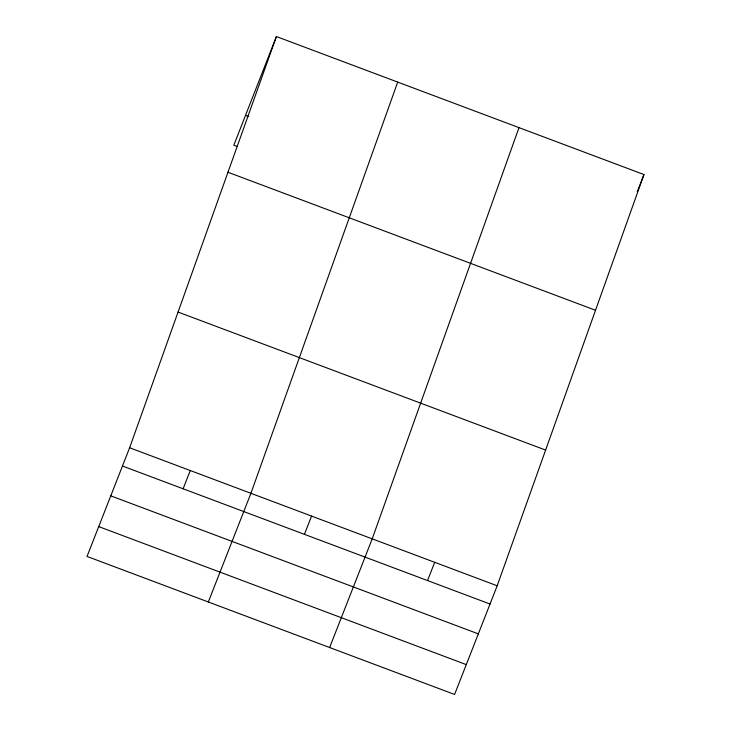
<?xml version="1.0" encoding="UTF-8"?>
<svg xmlns="http://www.w3.org/2000/svg" width="731" height="731" viewBox="0 0 731 731"><rect width="100%" height="100%" fill="white"/><g stroke="black" fill="none" stroke-linecap="round" stroke-linejoin="round"><path stroke-width="1.1" d="M129.625 447.765L276.409 36.55L643.965 174.563L497.181 585.778L454.591 694.45L87.035 556.437L129.625 447.765L497.181 585.778M397.701 82.091L250.916 493.315L208.326 601.978M518.992 127.633L372.207 538.857L329.626 647.529M276.409 36.55L233.819 145.222L237.008 146.419M183.115 488.792L190.27 470.536M304.416 534.334L311.561 516.086M427.544 580.569L434.698 562.313M637.213 191.796L643.965 174.563M245.515 115.379L248.704 116.585M227.971 172.251L595.527 310.264M178.062 312.064L545.618 450.077M122.47 466.022L490.026 604.025M110.774 495.856L478.339 633.868M98.731 526.603L466.287 664.607"/></g></svg>
